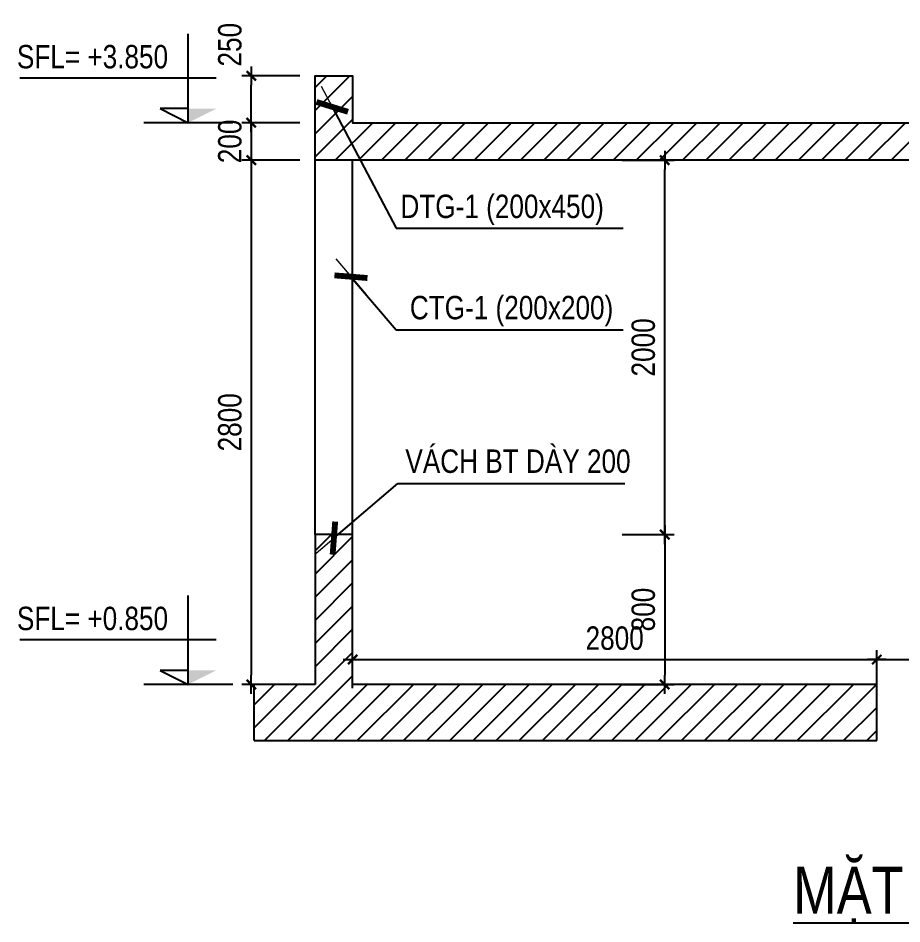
# Model space of a CAD drawing. Header units: millimetres. Extents: x -3582679 to -3542129, y 680309 to 797609.
# Drawn here: x -3558956 to -3554235, y 748817 to 753654 of the extents above; entities that cross this region are included whole.
import ezdxf
from ezdxf.enums import TextEntityAlignment as Align

# ---------------------------------------------------------------- set-up
doc = ezdxf.new("R2010")
doc.units = ezdxf.units.MM
doc.header["$LTSCALE"] = 100
doc.header["$MEASUREMENT"] = 0
doc.layers.get('0').update_dxf_attribs({"lineweight": 9})
for name, color, linetype in [('01PM. TEXT A', 3, 'Continuous'), ('02PM. TEXT B', 4, 'Continuous'), ('04PM. THIN', 7, 'Continuous'), ('05PM. FRAME', 4, 'Continuous'), ('11PM. DIM', 2, 'Continuous'), ('13PM. HATCH', 8, 'Continuous')]:
    doc.layers.add(name, color=color, linetype=linetype)
doc.styles.add('[PMDC2013]STYLE', font='arial.ttf', dxfattribs={"width": 0.8})
doc.dimstyles.new('20', dxfattribs={"dimtxt": 250, "dimasz": 200, "dimexe": 250, "dimexo": 0, "dimgap": 100, "dimtad": 1, "dimdec": 0, "dimlfac": 0.2, "dimzin": 0, "dimdsep": 46, "dimtxsty": '[PMDC2013]STYLE', "dimblk": 'TICK', "dimcen": 0, "dimdle": 300, "dimclrd": 2, "dimclre": 2, "dimclrt": 4, "dimadec": 0, "dimazin": 0, "dimtfac": 0.004, "dimtdec": 0, "dimtix": 1, "dimtmove": 2, "dimatfit": 3, "dimldrblk": 'TICK', "dimfxl": 1, "dimtvp": 0.8, "dimtolj": 1, "dimtzin": 0, "dimarcsym": 0})
pattern_1 = [(45, (-18461.14, 7813.6), (-61.8718434, 61.8718434), [])]

# ---------------------------------------------------------------- blocks, each defined once
blk = doc.blocks.new('*U24')
at = {"layer": '04PM. THIN'}
for p, q in [((0, 0), (0, 950)), ((-300, 475), (1800, 475)), ((0, 150), (300, 150)), ((300, 150), (0, 0))]:
    blk.add_line(p, q, dxfattribs=at)
at = {"layer": '04PM. THIN', "linetype": 'ByBlock'}
blk.add_line((-475, 0), (475, 0), dxfattribs=at)
at = {"layer": '04PM. THIN'}
blk.add_solid([(0, 0), (0, 150), (-300, 150)], dxfattribs=at)
blk = doc.blocks.new('TICK')
at = {"color": 0, "linetype": 'ByBlock'}
blk.add_line((1, 0), (-1, 0), dxfattribs=at)
at = {"color": 7, "linetype": 'ByBlock', "const_width": 0.25}
blk.add_lwpolyline([(-0.5, -0.5), (0.5, 0.5)], dxfattribs=at)
blk = doc.blocks.new('*D146')
at = {"layer": '11PM. DIM', "color": 2, "lineweight": -2, "ltscale": 0.3, "transparency": 16777216}
for p, q in [((-3557450.9, 752895.4), (-3557760.8, 752895.4)), ((-3557710.8, 752845.4), (-3557710.8, 750145.4)), ((-3557450.9, 750095.4), (-3557760.8, 750095.4))]:
    blk.add_line(p, q, dxfattribs=at)
at = {"layer": '11PM. DIM', "color": 2, "lineweight": -2, "ltscale": 0.3, "transparency": 16777216, "xscale": 50, "yscale": 50, "zscale": 50}
for p, rotation in [((-3557710.8, 752895.4), 90), ((-3557710.8, 750095.4), 270)]:
    blk.add_blockref('TICK', p, dxfattribs=dict(at, rotation=rotation))
at = {"layer": '11PM. DIM', "color": 4, "ltscale": 0.3, "transparency": 16777216, "insert": (-3557824.6, 751495.4), "char_height": 125, "attachment_point": 5, "rotation": 90, "style": '[PMDC2013]STYLE'}
blk.add_mtext('\\A1;2800', dxfattribs=at)
blk = doc.blocks.new('*D147')
at = {"layer": '11PM. DIM', "color": 2, "lineweight": -2, "ltscale": 0.3, "transparency": 16777216}
for p, q in [((-3557710.8, 753145.4), (-3557710.8, 753195.4)), ((-3557450.9, 753095.4), (-3557760.8, 753095.4)), ((-3557710.8, 753095.4), (-3557710.8, 752895.4)), ((-3557450.9, 752895.4), (-3557760.8, 752895.4)), ((-3557710.8, 752845.4), (-3557710.8, 752795.4))]:
    blk.add_line(p, q, dxfattribs=at)
at = {"layer": '11PM. DIM', "color": 2, "lineweight": -2, "ltscale": 0.3, "transparency": 16777216, "xscale": 50, "yscale": 50, "zscale": 50}
for p, rotation in [((-3557710.8, 753095.4), 270), ((-3557710.8, 752895.4), 90)]:
    blk.add_blockref('TICK', p, dxfattribs=dict(at, rotation=rotation))
at = {"layer": '11PM. DIM', "color": 4, "ltscale": 0.3, "transparency": 16777216, "insert": (-3557824.6, 752995.4), "char_height": 125, "attachment_point": 5, "rotation": 90, "style": '[PMDC2013]STYLE'}
blk.add_mtext('\\A1;200', dxfattribs=at)
blk = doc.blocks.new('*D148')
at = {"layer": '11PM. DIM', "color": 2, "lineweight": -2, "ltscale": 0.3, "transparency": 16777216}
for p, q in [((-3557450.9, 753345.4), (-3557760.8, 753345.4)), ((-3557710.8, 753145.4), (-3557710.8, 753295.4)), ((-3557450.9, 753095.4), (-3557760.8, 753095.4))]:
    blk.add_line(p, q, dxfattribs=at)
at = {"layer": '11PM. DIM', "color": 2, "lineweight": -2, "ltscale": 0.3, "transparency": 16777216, "xscale": 50, "yscale": 50, "zscale": 50}
for p, rotation in [((-3557710.8, 753345.4), 90), ((-3557710.8, 753095.4), 270)]:
    blk.add_blockref('TICK', p, dxfattribs=dict(at, rotation=rotation))
at = {"layer": '11PM. DIM', "color": 4, "ltscale": 0.3, "transparency": 16777216, "insert": (-3557824.6, 753511.8), "char_height": 125, "attachment_point": 5, "rotation": 90, "style": '[PMDC2013]STYLE'}
blk.add_mtext('\\A1;250', dxfattribs=at)
blk = doc.blocks.new('*D293')
at = {"layer": '11PM. DIM', "color": 2, "lineweight": -2, "ltscale": 0.3, "transparency": 16777216}
for p, q in [((-3557169, 750075.5), (-3557169, 750278.1)), ((-3554369, 750075.5), (-3554369, 750278.1)), ((-3557119, 750228.1), (-3554419, 750228.1))]:
    blk.add_line(p, q, dxfattribs=at)
at = {"layer": '11PM. DIM', "color": 2, "lineweight": -2, "ltscale": 0.3, "transparency": 16777216, "xscale": 50, "yscale": 50, "zscale": 50, "rotation": 180}
blk.add_blockref('TICK', (-3557169, 750228.1), dxfattribs=at)
at = {"layer": '11PM. DIM', "color": 2, "lineweight": -2, "ltscale": 0.3, "transparency": 16777216, "xscale": 50, "yscale": 50, "zscale": 50}
blk.add_blockref('TICK', (-3554369, 750228.1), dxfattribs=at)
at = {"layer": '11PM. DIM', "color": 4, "ltscale": 0.3, "transparency": 16777216, "insert": (-3555769, 750342), "char_height": 125, "attachment_point": 5, "style": '[PMDC2013]STYLE'}
blk.add_mtext('\\A1;2800', dxfattribs=at)
blk = doc.blocks.new('*D294')
at = {"layer": '11PM. DIM', "color": 2, "lineweight": -2, "ltscale": 0.3, "transparency": 16777216}
for p, q in [((-3554369, 750075.5), (-3554369, 750278.1)), ((-3551569.1, 750075.5), (-3551569.1, 750278.1)), ((-3554319, 750228.1), (-3551619.1, 750228.1))]:
    blk.add_line(p, q, dxfattribs=at)
at = {"layer": '11PM. DIM', "color": 2, "lineweight": -2, "ltscale": 0.3, "transparency": 16777216, "xscale": 50, "yscale": 50, "zscale": 50, "rotation": 180}
blk.add_blockref('TICK', (-3554369, 750228.1), dxfattribs=at)
at = {"layer": '11PM. DIM', "color": 2, "lineweight": -2, "ltscale": 0.3, "transparency": 16777216, "xscale": 50, "yscale": 50, "zscale": 50}
blk.add_blockref('TICK', (-3551569.1, 750228.1), dxfattribs=at)
at = {"layer": '11PM. DIM', "color": 4, "ltscale": 0.3, "transparency": 16777216, "insert": (-3552969.1, 750342), "char_height": 125, "attachment_point": 5, "style": '[PMDC2013]STYLE'}
blk.add_mtext('\\A1;2800', dxfattribs=at)
blk = doc.blocks.new('*D295')
at = {"layer": '11PM. DIM', "color": 2, "lineweight": -2, "ltscale": 0.3, "transparency": 16777216}
for p, q in [((-3555729.5, 750895.4), (-3555451.8, 750895.4)), ((-3555501.8, 750845.4), (-3555501.8, 750145.4)), ((-3555729.5, 750095.4), (-3555451.8, 750095.4))]:
    blk.add_line(p, q, dxfattribs=at)
at = {"layer": '11PM. DIM', "color": 2, "lineweight": -2, "ltscale": 0.3, "transparency": 16777216, "xscale": 50, "yscale": 50, "zscale": 50}
for p, rotation in [((-3555501.8, 750895.4), 90), ((-3555501.8, 750095.4), 270)]:
    blk.add_blockref('TICK', p, dxfattribs=dict(at, rotation=rotation))
at = {"layer": '11PM. DIM', "color": 4, "ltscale": 0.3, "transparency": 16777216, "insert": (-3555615.7, 750495.4), "char_height": 125, "attachment_point": 5, "rotation": 90, "style": '[PMDC2013]STYLE'}
blk.add_mtext('\\A1;800', dxfattribs=at)
blk = doc.blocks.new('*D296')
at = {"layer": '11PM. DIM', "color": 2, "lineweight": -2, "ltscale": 0.3, "transparency": 16777216}
for p, q in [((-3555729.5, 752895.4), (-3555451.8, 752895.4)), ((-3555501.8, 750945.4), (-3555501.8, 752845.4)), ((-3555729.5, 750895.4), (-3555451.8, 750895.4))]:
    blk.add_line(p, q, dxfattribs=at)
at = {"layer": '11PM. DIM', "color": 2, "lineweight": -2, "ltscale": 0.3, "transparency": 16777216, "xscale": 50, "yscale": 50, "zscale": 50}
for p, rotation in [((-3555501.8, 752895.4), 90), ((-3555501.8, 750895.4), 270)]:
    blk.add_blockref('TICK', p, dxfattribs=dict(at, rotation=rotation))
at = {"layer": '11PM. DIM', "color": 4, "ltscale": 0.3, "transparency": 16777216, "insert": (-3555615.7, 751895.4), "char_height": 125, "attachment_point": 5, "rotation": 90, "style": '[PMDC2013]STYLE'}
blk.add_mtext('\\A1;2000', dxfattribs=at)

msp = doc.modelspace()

# ---------------------------------------------------------------- hatches: boundary and pattern name
at = {"layer": '13PM. HATCH'}
h = msp.add_hatch(dxfattribs=at)
h.set_pattern_fill('ANSI31', color=256, scale=700, style=0)
h.set_pattern_definition(pattern_1)
h.paths.add_polyline_path([(-3557169, 753095.4), (-3557169, 753345.4), (-3557369, 753345.4), (-3557369, 752895.4), (-3551369, 752895.4), (-3551369, 753345.4), (-3551569, 753345.4), (-3551569, 753095.4)])
h = msp.add_hatch(dxfattribs=at)
h.set_pattern_fill('ANSI31', color=256, scale=700, style=0)
h.set_pattern_definition(pattern_1)
h.paths.add_polyline_path([(-3551172.1, 750095.4), (-3551369, 750095.4), (-3551369, 750895.4), (-3551569, 750895.4), (-3551569.1, 749395.4), (-3551172.1, 749395.4)])
h.paths.add_polyline_path([(-3550505.5, 750095.4), (-3551122.1, 750095.4), (-3551122.1, 749395.4), (-3550722.1, 749395.4), (-3550722.1, 749795.4), (-3550505.5, 749795.4)])
h.paths.add_polyline_path([(-3557695.5, 750095.4), (-3557695.5, 749795.4), (-3554369, 749795.4), (-3554369, 750095.4), (-3557169, 750095.4), (-3557169, 750895.4), (-3557369, 750895.4), (-3557369, 750095.4)])

# ---------------------------------------------------------------- linework, layer by layer
at = {"layer": '05PM. FRAME'}
for p, q in [((-3557169, 750895.4), (-3557369, 750895.4)), ((-3557369, 750895.4), (-3557369, 750095.4)), ((-3557169, 750095.4), (-3557169, 750895.4)), ((-3557369, 750095.4), (-3557695.5, 750095.4)), ((-3557695.5, 749795.4), (-3557695.5, 750095.4)), ((-3554369, 750095.4), (-3557169, 750095.4)), ((-3554369, 749795.4), (-3554369, 750095.4)), ((-3557695.5, 749795.4), (-3554369, 749795.4))]:
    msp.add_line(p, q, dxfattribs=at)
msp.add_lwpolyline([(-3551369, 753345.4), (-3551369, 752895.4), (-3557369, 752895.4), (-3557369, 753345.4), (-3557169, 753345.4), (-3557169, 753095.4), (-3551569, 753095.4), (-3551569, 753345.4)], close=True, dxfattribs=at)
at = {"layer": '13PM. HATCH'}
for p, q in [((-3557369, 750895.4), (-3557369, 752895.4)), ((-3557169, 750895.4), (-3557169, 752895.4))]:
    msp.add_line(p, q, dxfattribs=at)

# ---------------------------------------------------------------- block references
at = {"layer": '02PM. TEXT B', "ltscale": 500, "xscale": -0.5, "yscale": 0.5, "zscale": 0.5}
for p in [(-3558047.4, 753095.4), (-3558047.4, 750095.4)]:
    msp.add_blockref('*U24', p, dxfattribs=at)

# ---------------------------------------------------------------- texts
at = {"layer": '01PM. TEXT A', "style": '[PMDC2013]STYLE', "width": 0.8}
for s, p in [('DTG-1 (200x450)', (-3556913.6, 752586.1, 0)), ('CTG-1 (200x200)', (-3556863.4, 752045.4, 0)), ('VÁCH BT DÀY 200', (-3556887.3, 751225.3, 0))]:
    msp.add_text(s, height=125, dxfattribs=at).set_placement(p)
msp.add_text('%%UMẶT CẮT 3-3', height=250, dxfattribs=at).set_placement((-3553961.5, 748872), align=Align.CENTER)
at = {"layer": '02PM. TEXT B', "ltscale": 500, "style": '[PMDC2013]STYLE', "width": 0.8}
for s, p in [('SFL= +3.850', (-3558962.7, 753447.9, 0)), ('SFL= +0.850', (-3558962.7, 750447.9, 0))]:
    msp.add_text(s, height=125, dxfattribs=at).set_placement(p, align=Align.MIDDLE_LEFT)

# ---------------------------------------------------------------- dimensions: what is measured, and where the dimension line sits
at = {"layer": '11PM. DIM', "ltscale": 0.3}
dim = msp.add_linear_dim(base=(-3557710.8, 753345.4), p1=(-3557450.9, 753095.4), p2=(-3557450.9, 753345.4), angle=90, dimstyle='20', override={"dimscale": 0.5, "dimasz": 100, "dimexe": 100, "dimlfac": 1, "dimdle": 100}, dxfattribs=at)
dim.commit()
dim.dimension.update_dxf_attribs({"geometry": '*D148', "text_midpoint": (-3557824.6, 753511.8), "dimtype": 160})
for base, p1, p2, angle, picture, middle in [((-3557710.8, 752895.4), (-3557450.9, 753095.4), (-3557450.9, 752895.4), 270, '*D147', (-3557824.6, 752995.4)), ((-3557710.8, 750095.4), (-3557450.9, 752895.4), (-3557450.9, 750095.4), 270, '*D146', (-3557824.6, 751495.4)), ((-3555501.8, 752895.4), (-3555729.5, 750895.4), (-3555729.5, 752895.4), 90, '*D296', (-3555615.7, 751895.4)), ((-3555501.8, 750095.4), (-3555729.5, 750895.4), (-3555729.5, 750095.4), 90, '*D295', (-3555615.7, 750495.4))]:
    dim = msp.add_linear_dim(base=base, p1=p1, p2=p2, angle=angle, dimstyle='20', override={"dimscale": 0.5, "dimasz": 100, "dimexe": 100, "dimlfac": 1, "dimdle": 100}, dxfattribs=at)
    dim.commit()
    dim.dimension.update_dxf_attribs({"geometry": picture, "text_midpoint": middle})
for base, p1, p2, picture, middle in [((-3554369, 750228.1), (-3557169, 750075.5), (-3554369, 750075.5), '*D293', (-3555769, 750342)), ((-3551569.1, 750228.1), (-3554369, 750075.5), (-3551569.1, 750075.5), '*D294', (-3552969.1, 750342))]:
    dim = msp.add_linear_dim(base=base, p1=p1, p2=p2, dimstyle='20', override={"dimscale": 0.5, "dimasz": 100, "dimexe": 100, "dimlfac": 1, "dimdle": 100}, dxfattribs=at)
    dim.commit()
    dim.dimension.update_dxf_attribs({"geometry": picture, "text_midpoint": middle})

# ---------------------------------------------------------------- leaders
for points in [[(-3557278.1, 753179.7), (-3556936.8, 752531.2), (-3555724.2, 752531.2)], [(-3557178.1, 752272.9), (-3556936.8, 751989.3), (-3555724.2, 751989.3)], [(-3557269.1, 750877), (-3556927.8, 751169.2), (-3555715.3, 751169.2)]]:
    msp.add_leader(points, dimstyle='20', override={"dimscale": 0.5, "dimasz": 250, "dimexe": 100, "dimlfac": 1, "dimdle": 100}, dxfattribs=at)

doc.saveas('drawing.dxf')
